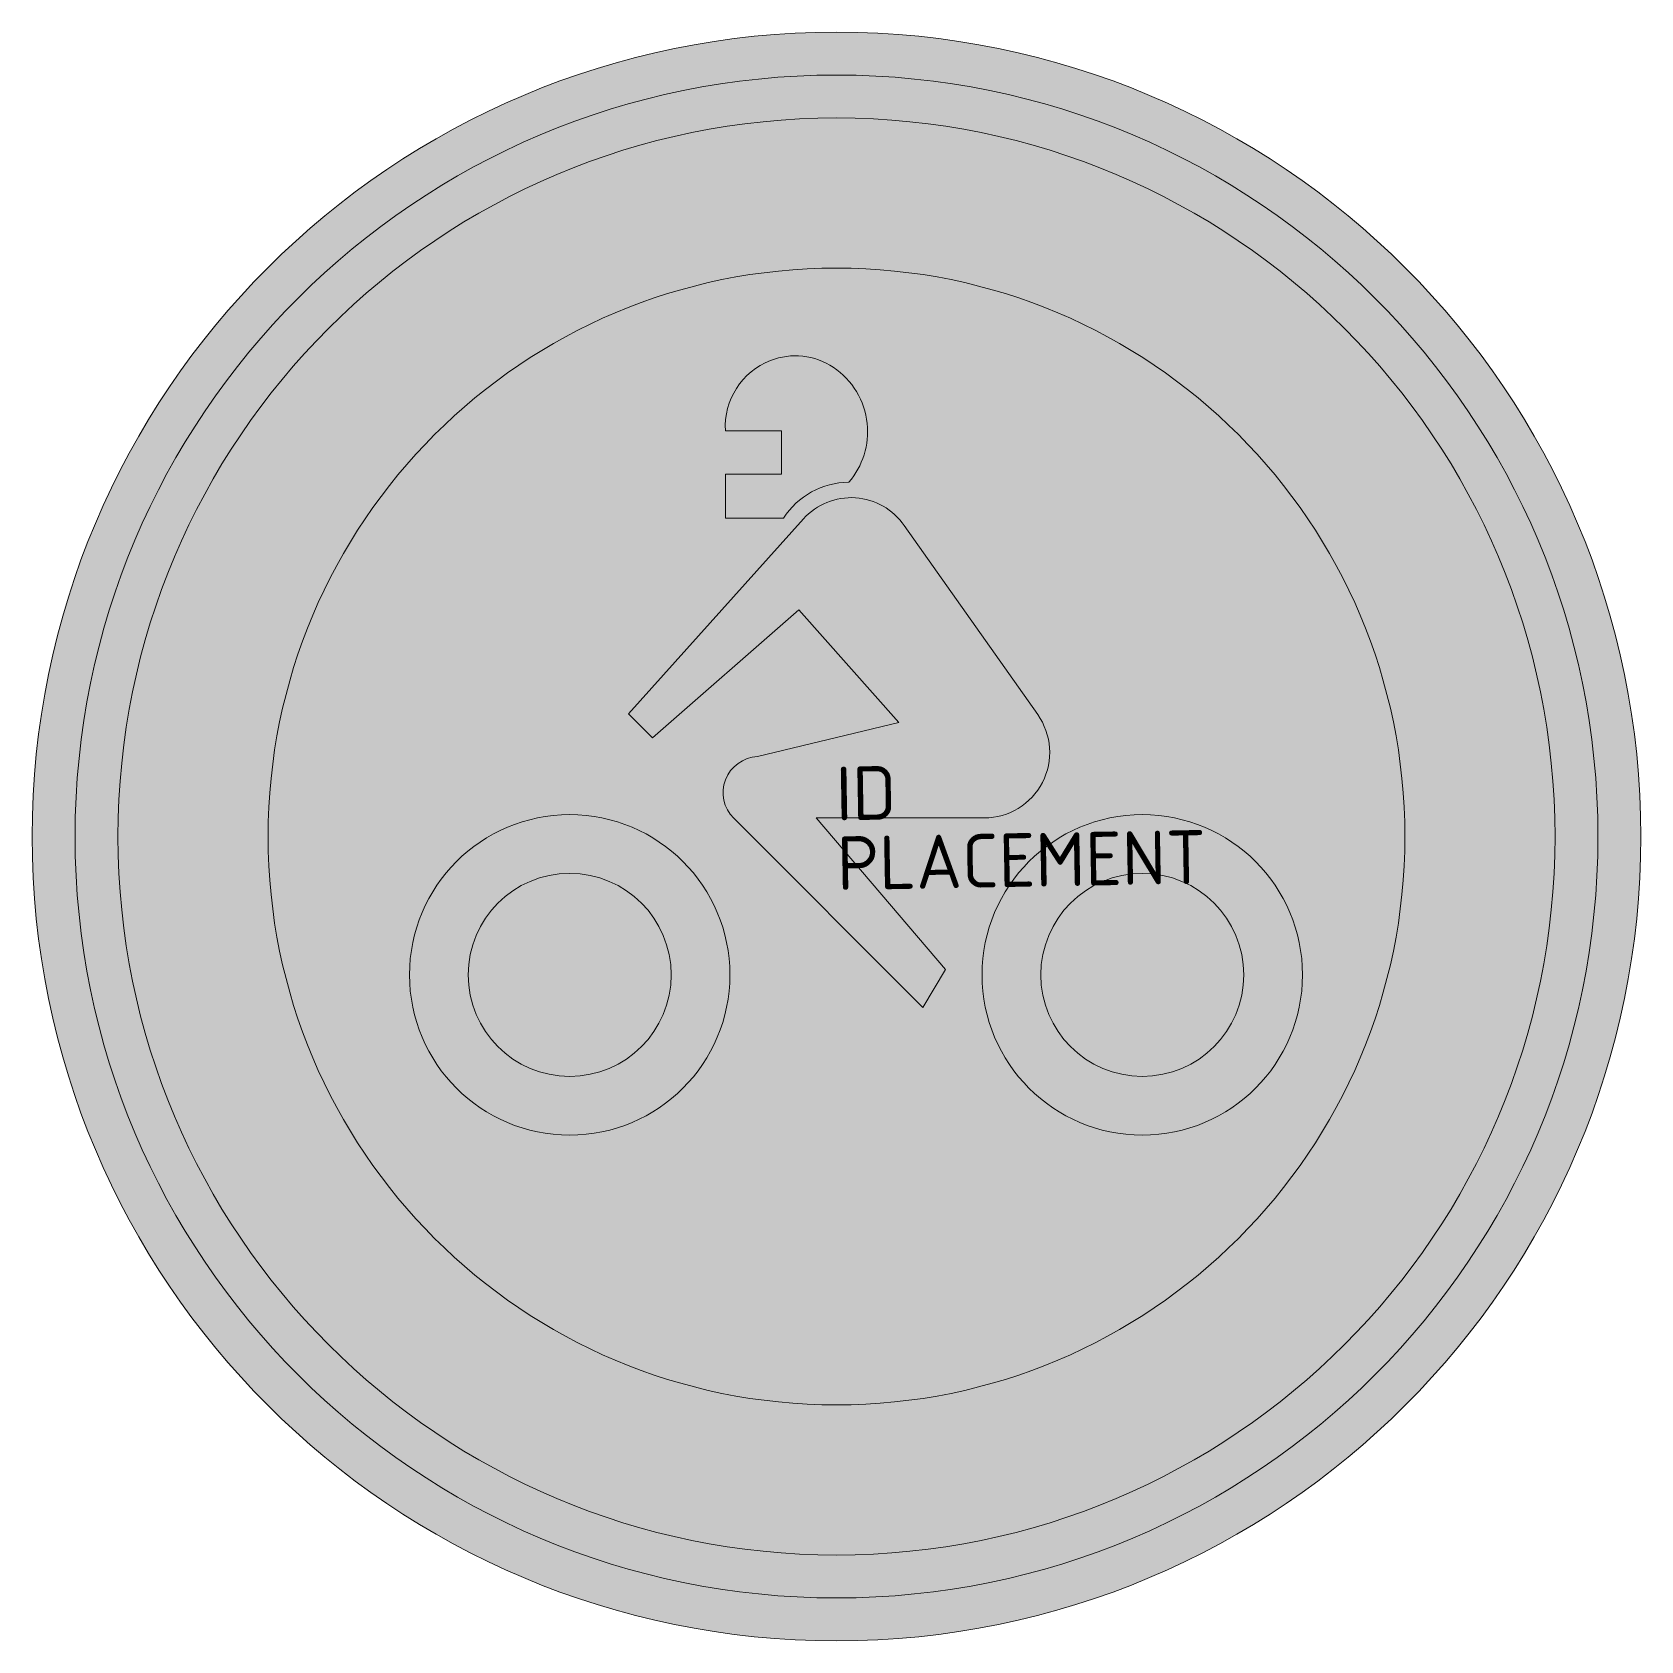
# Model space of a CAD drawing. Extents: x -3.75 to 3.75, y -3.75 to 3.75.
import ezdxf
from ezdxf.enums import TextEntityAlignment as Align

# ---------------------------------------------------------------- set-up
doc = ezdxf.new("R2010")
doc.units = 0
doc.styles.add('NLCS-ISO', font='NLCS-ISO.ttf', dxfattribs={"height": 0.25})

msp = doc.modelspace()

# ---------------------------------------------------------------- hatches: boundary and pattern name
at = {"true_color": 0xbb1e10}
h = msp.add_hatch(color=22, dxfattribs=at)
h.dxf.hatch_style = 1
h.paths.add_polyline_path([(-3.75, 0), (-3.55, 0, -1), (3.55, 0), (3.75, 0, 1)])
at = {"true_color": 0xf1f0ea}
h = msp.add_hatch(color=7, dxfattribs=at)
h.dxf.hatch_style = 1
h.paths.add_polyline_path([(-3.55, 0), (-3.35, 0, -1), (3.35, 0), (3.55, 0, 1)])
at = {"true_color": 0xbb1e10}
h = msp.add_hatch(color=22, dxfattribs=at)
h.dxf.hatch_style = 1
h.paths.add_polyline_path([(-3.35, 0), (-2.649999999999999, 0, -1), (2.649999999999999, 0), (3.35, 0, 1)])
at = {"true_color": 0xf1f0ea}
h = msp.add_hatch(color=7, dxfattribs=at)
h.dxf.hatch_style = 1
h.paths.add_polyline_path([(-0.5182497308885985, 1.483481881272241), (-0.5182497308885985, 1.688851516230664), (-0.2568943659637046, 1.688851516230664), (-0.2568943659637046, 1.891093951889739), (-0.5182497308885985, 1.891093951889739, -0.3249303493916628), (-0.307735102712219, 2.219371220161506, -0.120716667242883), (-0.157500077345444, 2.239314194104051), (-0.149231891069463, 2.645794746893233, 0.3978055154298846), (-2.649999999999999, 0, 0.0620200444186676), (-2.569078224924119, -0.6498746603928574), (-1.990812934598325, -0.6477840452513957, -0.6777979973139947), (-0.7037429703632478, -0.1291203025538534), (-0.4793584536963518, 0.08522962427569025, -0.6495040658090583), (-0.3689038080743761, 0.3726804329822324), (0.2907453331995162, 0.5313699715167796), (-0.1759923274097117, 1.057207900665919), (-0.8574052565199545, 0.4597988879571976), (-0.9694273593565309, 0.5718209907937755)])
h = msp.add_hatch(color=7, dxfattribs=at)
h.dxf.hatch_style = 1
h.paths.add_polyline_path([(-0.1492318910694629, 2.645794746893233), (-0.1575000773454439, 2.239314194104052, -0.120716667242873), (-0.01506112830081885, 2.187550975003153, -0.2230479663994542), (0.1429428289120501, 1.925772208713132, -0.2061301404779458), (0.05737017253194632, 1.651502374801199), (0.05783090154417903, 1.579579381016482, -0.2573317618448159), (0.3156363203352257, 1.449259939142117), (0.8794229311443655, 0.6515028024686205), (2.46415586618783, 0.9749030039609613, 0.3231976312612227)])
at = {"true_color": 0x2a292a}
h = msp.add_hatch(color=250, dxfattribs=at)
h.dxf.hatch_style = 1
edge = h.paths.add_edge_path()
edge.add_arc((0.05970790046702293, 1.286566832908329), 0.3649430294012222, 90.36702402723671, 147.3451177570425, ccw=False)
edge.add_arc((-0.2183512733227751, 1.888012260976262), 0.3632619467584783, 319.3774826919574, 365.9664954899898)
edge.add_arc((-0.2148726860802577, 1.888375818730631), 0.3597644128494837, 5.966495489989936, 56.26203566158451)
edge.add_arc((-0.1919182501418911, 1.922745186725795), 0.3184345255324883, 56.26203566158495, 111.3280283300599)
edge.add_arc((-0.1870841238153357, 1.910364193065977), 0.3317257926408393, 111.3280283300601, 183.3302367024832)
edge.add_line((-0.5182497308885985, 1.891093951889739), (-0.2568943659637045, 1.891093951889739))
edge.add_line((-0.2568943659637045, 1.891093951889739), (-0.2568943659637045, 1.688851516230664))
edge.add_line((-0.2568943659637045, 1.688851516230664), (-0.5182497308885985, 1.688851516230664))
edge.add_line((-0.5182497308885985, 1.688851516230664), (-0.5182497308885985, 1.483481881272241))
edge.add_line((-0.5182497308885985, 1.483481881272241), (-0.2475507502433832, 1.483481881272241))
at = {"true_color": 0xf1f0ea}
h = msp.add_hatch(color=7, dxfattribs=at)
h.dxf.hatch_style = 1
h.paths.add_polyline_path([(-0.154203218121538, 1.480380003424708, -0.2036968230524721), (0.05783090154417903, 1.579579381016483), (0.05737017253194632, 1.651502374801199, 0.2538658996739358), (-0.2475507502433832, 1.483481881272241), (-0.5182497308885985, 1.483481881272241), (-0.9694273593565309, 0.5718209907937756)])
at = {"true_color": 0x2a292a}
h = msp.add_hatch(color=250, dxfattribs=at)
h.dxf.hatch_style = 1
edge = h.paths.add_edge_path()
edge.add_line((-0.9694273593565309, 0.5718209907937755), (-0.1542032181215377, 1.480380003424709))
edge.add_arc((0.0685109952757866, 1.280544878976481), 0.2992251623985317, 34.321764713338894, 138.0992746342939, ccw=False)
edge.add_line((0.3156363203352209, 1.449259939142124), (0.9379363201796446, 0.5687064522203362))
edge.add_arc((0.688206720225225, 0.3922188994243663), 0.3057985110907257, -89.8511561495547, 35.249406458993974, ccw=False)
edge.add_line((0.6890011273707867, 0.08642142019572424), (-0.09509028885571835, 0.08642142019572424))
edge.add_line((-0.09509028885571838, 0.08642142019572424), (0.5085351402739742, -0.6198824960502249))
edge.add_line((0.5085351402739742, -0.619882496050225), (0.4027421145842763, -0.7972339445735961))
edge.add_line((0.4027421145842763, -0.7972339445735961), (-0.4793584536963517, 0.08522962427569014))
edge.add_arc((-0.3601638273043586, 0.204375220068929), 0.168531990902774, 92.97266257942852, 224.9882132931226, ccw=False)
edge.add_line((-0.3689038080743764, 0.3726804329822325), (0.2907453331995161, 0.5313699715167794))
edge.add_line((0.2907453331995161, 0.5313699715167794), (-0.1759923274097115, 1.057207900665919))
edge.add_line((-0.1759923274097115, 1.057207900665919), (-0.8574052565199544, 0.4597988879571975))
edge.add_line((-0.8574052565199544, 0.4597988879571975), (-0.9694273593565309, 0.5718209907937755))
at = {"true_color": 0xf1f0ea}
h = msp.add_hatch(color=7, dxfattribs=at)
h.dxf.hatch_style = 1
h.paths.add_polyline_path([(2.46415586618783, 0.9749030039609615), (0.8794229311443654, 0.6515028024686206), (0.9379363201796453, 0.5687064522203352, -0.6074154155062281), (0.6890011273707746, 0.08642142019572419), (-0.09509028885571835, 0.08642142019572424), (0.508535140273974, -0.6198824960502247), (0.6789915489344519, -0.624566321031873, -0.9863578636237865), (2.172624198174858, -0.6450835720587618, -0.1400852983962111), (2.059828940011012, -1.039778010368408), (2.351716698928174, -1.221445278341347, 0.1203345112479027), (2.649999999999999, 0, 0.09446364167092455)])
h = msp.add_hatch(color=7, dxfattribs=at)
h.dxf.hatch_style = 1
h.paths.add_polyline_path([(2.351716698928175, -1.221445278341347), (2.059828940011012, -1.039778010368407, -0.7542547060412536), (0.6787097141808299, -0.6450835720587618, -0.006867914702603769), (0.6789915489344519, -0.6245663210318732), (0.5085351402739742, -0.6198824960502249), (0.4027421145842762, -0.7972339445735962), (-0.4793584536963518, 0.08522962427569003), (-0.7037429703632478, -0.1291203025538534, -0.1929759359587585), (-0.4969033321282211, -0.6450835720587618, -0.998193978786809), (-1.990812934598325, -0.6477840452513959), (-2.56907822492412, -0.6498746603928576, 0.689580577309538)])
at = {"true_color": 0x2a292a}
h = msp.add_hatch(color=250, dxfattribs=at)
h.dxf.hatch_style = 1
h.paths.add_polyline_path([(-1.990817816122251, -0.6450835720587618, 1), (-0.4969033321282215, -0.6450835720587618, 1)])
h.paths.add_polyline_path([(-0.7706195591283187, -0.6450835720587618, -1), (-1.717101589122153, -0.6450835720587618, -1)], flags=16)
h = msp.add_hatch(color=250, dxfattribs=at)
h.dxf.hatch_style = 1
h.paths.add_polyline_path([(0.6787097141808296, -0.6450835720587618, 1), (2.172624198174859, -0.6450835720587618, 1)])
h.paths.add_polyline_path([(1.898907971174761, -0.6450835720587618, -1), (0.9524259411809268, -0.6450835720587618, -1)], flags=16)
at = {"true_color": 0xbb1e10}
h = msp.add_hatch(color=22, dxfattribs=at)
h.dxf.hatch_style = 1
h.paths.add_polyline_path([(3.75, 0), (3.55, 0, -1), (-3.55, 0), (-3.75, 0, 1)])
at = {"true_color": 0xf1f0ea}
h = msp.add_hatch(color=7, dxfattribs=at)
h.dxf.hatch_style = 1
h.paths.add_polyline_path([(3.55, 0), (3.35, 0, -1), (-3.35, 0), (-3.55, 0, 1)])
at = {"true_color": 0xbb1e10}
h = msp.add_hatch(color=22, dxfattribs=at)
h.dxf.hatch_style = 1
h.paths.add_polyline_path([(3.35, 0), (2.649999999999999, 0, -1), (-2.649999999999999, 0), (-3.35, 0, 1)])
at = {"true_color": 0xf1f0ea}
h = msp.add_hatch(color=7, dxfattribs=at)
h.dxf.hatch_style = 1
h.paths.add_polyline_path([(-1.717101589122153, -0.6450835720587618, 1), (-0.7706195591283187, -0.6450835720587618, 1)])
h = msp.add_hatch(color=7, dxfattribs=at)
h.dxf.hatch_style = 1
h.paths.add_polyline_path([(1.898907971174761, -0.6450835720587618, 1), (0.9524259411809268, -0.6450835720587618, 1)])

# ---------------------------------------------------------------- linework, layer by layer
at = {"color": 250, "lineweight": 0, "true_color": 0x2a292a}
for points in [[(-0.2475507502433832, 1.483481881272241, -0.253865899673936), (0.0573701725319465, 1.651502374801199, 0.2061301404779455), (0.1429428289120502, 1.925772208713132, 0.2230479663994697), (-0.01506112830083652, 2.187550975003165, 0.2450036535966036), (-0.3077351027121877, 2.219371220161519, 0.324930349391691), (-0.5182497308885985, 1.891093951889739), (-0.2568943659637045, 1.891093951889739), (-0.2568943659637045, 1.688851516230664), (-0.5182497308885985, 1.688851516230664), (-0.5182497308885985, 1.483481881272241)], [(-0.9694273593565309, 0.5718209907937755), (-0.1542032181215377, 1.480380003424709, -0.4865314248518591), (0.3156363203352209, 1.449259939142124), (0.9379363201796446, 0.5687064522203362, -0.6074154155062158), (0.6890011273707867, 0.08642142019572424), (-0.09509028885571838, 0.08642142019572424), (0.5085351402739742, -0.619882496050225), (0.4027421145842763, -0.7972339445735961), (-0.4793584536963518, 0.08522962427569014, -0.6495040658090578), (-0.3689038080743764, 0.3726804329822325), (0.2907453331995161, 0.5313699715167794), (-0.1759923274097115, 1.057207900665919), (-0.8574052565199544, 0.4597988879571975)]]:
    msp.add_lwpolyline(points, format="xyb", close=True, dxfattribs=at)
at = {"color": 22, "lineweight": 0, "true_color": 0xbb1e10}
msp.add_circle((0, 0), 3.75, dxfattribs=at)
at = {"color": 7, "lineweight": 0, "true_color": 0xf1f0ea}
for radius in [3.55, 3.35, 2.649999999999999]:
    msp.add_circle((0, 0), radius, dxfattribs=at)
at = {"color": 250, "lineweight": 0, "true_color": 0x2a292a}
for centre, radius in [((-1.243860574125235, -0.6450835720587618), 0.746957241997014), ((1.425666956177844, -0.6450835720587618), 0.746957241997014), ((-1.243860574125235, -0.6450835720587618), 0.4732410149969172), ((1.425666956177844, -0.6450835720587618), 0.4732410149969172)]:
    msp.add_circle(centre, radius, dxfattribs=at)

# ---------------------------------------------------------------- texts
at = {"style": 'NLCS-ISO'}
msp.add_attdef('ID', text='', height=0.25, rotation=1, dxfattribs=at).set_placement((0, 0), align=Align.BOTTOM_LEFT)
msp.add_attdef('PLACEMENT', text='', height=0.25, rotation=1, dxfattribs=at).set_placement((0, 0), align=Align.TOP_LEFT)

doc.saveas('drawing.dxf')
